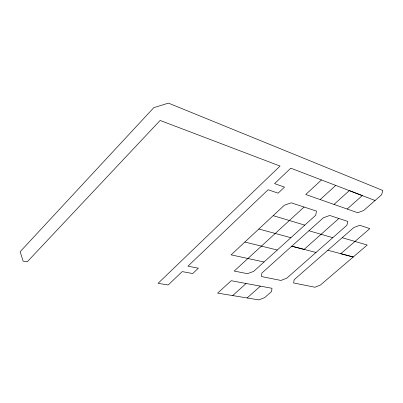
<?xml version="1.0" encoding="UTF-8"?>
<svg xmlns="http://www.w3.org/2000/svg" width="403" height="403" viewBox="0 0 403 403"><rect width="100%" height="100%" fill="white"/><g stroke="black" fill="none" stroke-linecap="round" stroke-linejoin="round"><path stroke-width="0.6" d="M304.094 207.026L234.219 271.053L247.412 273.697L253.613 271.431L315.725 215.222L316.476 211.091L291.208 202.805L284.347 205.248L231.105 254.847L264.041 262M321.478 179.945L305.736 194.503L357.748 212.744L363.743 210.467L381.606 194.735L382.85 190.493L168.459 103.118L153.805 107.646L20.15 251.709L23.117 261.154L27.228 261.824L160.137 120.447L280.05 166.056L158.077 283.334L168.192 284.976L182.221 271.607L192.72 273.546L198.367 268.207L187.924 266.182L268.116 189.753L278.125 193.153L284.508 187.128L274.564 183.612L290.77 168.177L375.067 200.493M320.219 199.566L335.719 185.405M334.042 204.397L349.31 190.609L362.282 195.591L347.19 209.021M232.697 295.58L246.107 283.5L272.005 288.291L271.577 291.53L264.67 297.615L258.872 299.882L217.645 293.112L231.262 280.71L246.107 283.5M308.945 230.748L323.413 217.746L329.75 215.459L347.844 221.459L346.842 225.322L286.8 278.161L280.962 280.448L261.497 276.564L261.859 273.078L308.945 230.748L332.772 237.71M247.13 297.953L260.373 286.15M338.878 218.476L304.104 249.397L291.742 246.203L316.012 252.459M277.289 250.011L244.848 242.052M327.846 250.248L353.224 257.003L340.797 253.699L369.823 228.607L359.738 225.282L353.784 227.564L294.18 279.692L293.611 282.961L314.95 287.243L320.415 285.047L367.234 245.024L342.197 237.699M258.847 229.005L290.88 237.715M304.769 225.136L273.174 215.65"/></g></svg>
